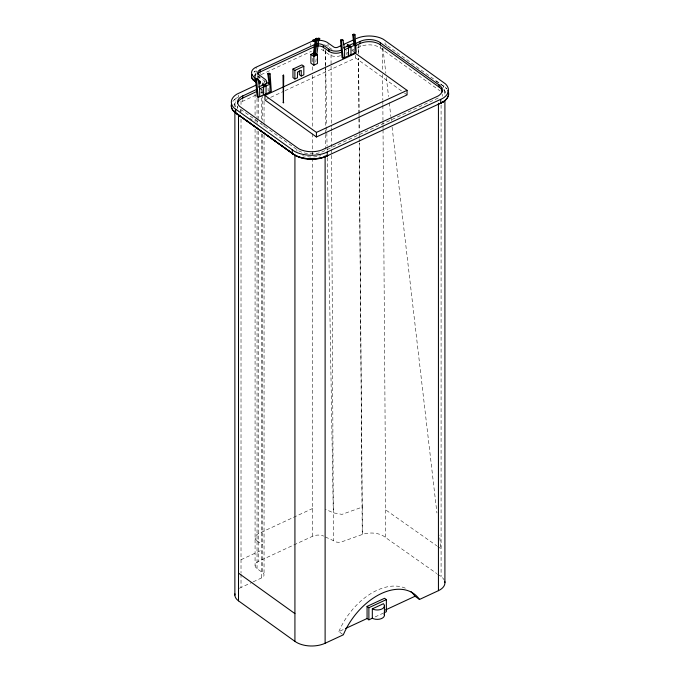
<?xml version="1.0" encoding="UTF-8"?>
<svg xmlns="http://www.w3.org/2000/svg" width="680" height="680" viewBox="0 0 680 680"><rect width="100%" height="100%" fill="white"/><g stroke="black" fill="none" stroke-linecap="round" stroke-linejoin="round"><path stroke-width="0.51" stroke-dasharray="3.4 2.55" d="M315.792 62.016L316.149 58.888M442.212 88.629L443.904 86.3L443.904 83.538M255 71.391A12.444 7.182 0 0 0 253.954 72.114A12.384 7.149 0 0 1 254.957 71.417L256.113 70.805L256.113 67.116M236.878 97.843A20.009 11.551 0 0 0 232.688 101.651A19.941 11.518 0 0 1 236.835 97.869L238.723 96.866L238.723 95.022M260.729 89.811L261.248 89.53A5.032 2.907 0 0 0 261.673 89.241M255.875 95.072L241.349 101.906A13.829 7.982 0 0 0 240.193 102.706M438.192 98.056L321.436 152.226A18.819 10.863 0 0 1 298.656 150.798L241.476 109.888M261.086 74.664L311.474 51.272M260.567 92.897L262.438 92.021M346.111 53.184L347.973 52.317M351.688 50.592L353.549 49.733M357.263 48.008L361.666 46.061A14.39 8.304 0 0 1 379.083 47.149L440.121 90.984M265.914 99.578L269.731 97.809M270.683 97.367L284.036 91.162M284.988 90.721L355.58 57.953L403.623 92.446M312.732 508.436L258.409 533.656A8.916 4.938 -3.5 0 0 257.048 540.668M241.018 559.725L261.647 550.145M253.206 581.817L261.647 577.906A6.451 3.723 0 0 0 262.633 572.67L257.048 568.659A8.916 5.151 0 0 1 258.409 561.417L312.732 536.197A8.985 5.194 0 0 1 323.68 536.053M239.428 588.319A16.482 9.52 0 0 1 241.018 587.477L252.272 582.259M342.575 634.287L338.861 631.618L344.497 629M375.096 616.947L383.418 613.088M349.052 53.261L346.579 54.374L346.579 50.456M261.647 93.483L264.12 92.361M325.372 536.987L333.293 540.575A6.307 3.638 0 0 0 341.98 541.748L362.253 534.497L359.236 143.072L362.253 507.11L341.98 514.369L333.293 512.813L325.372 509.235M332.07 49.487L327.012 45.951A12.512 7.225 0 0 0 325.762 45.339A12.453 7.191 0 0 0 324.36 44.82M340.578 55.7A8.968 5.176 0 0 1 329.732 55.02L322.745 50.124A6.332 3.655 0 0 0 319.056 49.13M436.024 81.107L445.451 87.499A20.23 11.679 0 0 1 446.743 88.834M383.036 129.804L385.721 509.915L436.764 545.793M437.631 546.397L441.09 548.837L439.492 535.126M362.253 507.11L362.253 534.497A17.043 9.843 0 0 1 385.721 537.667L436.764 573.546M437.631 574.158L441.09 576.589A17.34 10.013 0 0 1 444.219 580.057M386.801 45.296L385.092 44.072L385.092 40.383M387.651 45.908L396.176 52.029M397.026 52.64L445.409 87.533A20.867 12.044 0 0 1 446.666 88.935M404.481 93.066L407.056 94.911M265.387 81.609L258.647 76.644M249.611 118.175L252.178 120.02M257.048 540.898L262.633 544.909M353.906 52.139L353.013 51.476L353.013 47.549M268.982 91.239L268.082 90.576L268.082 86.649M256.113 70.805L257.49 73.321M382.916 48.017L385.857 73.321M386.342 77.546L388.552 96.517M389.283 102.841L390.873 116.552M391 117.606L391.365 120.768M392.096 127.092L436.925 512.983M325.448 50.566L325.695 65.407M325.72 66.47L326.723 125.843M326.74 126.905L327.063 145.987M327.08 147.05L327.139 150.229M327.267 157.649L333.293 512.813L333.293 540.575M382.457 48.05L382.611 70.346M382.644 74.596L382.823 100.079M382.832 101.133L382.849 104.32M382.857 105.383L382.967 120.249M382.976 121.312L382.993 124.499M383.001 125.553L383.027 128.741M359.074 117.648L359.048 114.461L359.04 117.615M359.082 118.711L359.184 130.381M359.048 118.677L359.168 133.526M359.176 134.589L359.193 137.768M359.201 138.831L359.227 142.01M331.024 54.612L331.083 65.221M331.083 66.283L331.381 126.735M331.389 127.797L331.406 130.985M331.406 132.039L331.517 154.317M331.525 155.38L333.293 512.813M444.907 91.97L444.907 94.095M441.09 105.034L441.09 576.589M385.721 509.915L385.721 537.667M380.418 46.393L380.418 47.991M360.051 45.118L360.051 46.708M355.58 55.216L355.58 57.953M328.041 43.826L328.041 46.597M325.372 50.575L325.372 129.141M325.372 130.203L325.372 133.391M325.372 134.453L325.372 149.311M323.365 48.917L323.365 50.515M312.732 58.276L312.732 62.526M312.732 66.767L312.732 71.017M312.732 75.259L312.732 127.287M312.732 133.654L312.732 157.012M312.732 158.075L312.732 536.197M310.624 43.656L310.624 45.501M296.93 149.71L296.93 151.308M264.758 81.09L264.758 82.679M264.052 101.243L264.052 122.485M264.052 123.547L264.052 127.797M264.052 135.235L264.052 574.914M262.633 89.437L262.633 93.687M262.633 94.749L262.633 120.224M262.633 134.028L262.633 572.67M261.647 89.36L261.647 96.798M261.647 97.86L261.647 123.335M261.647 133.952L261.647 577.906M260.134 72.709L260.134 74.307M259.165 74.978L259.165 79.466M258.409 76.058L258.409 78.183M258.409 98.353L258.409 118.532M258.409 131.274L258.409 561.417M257.737 75.641L257.737 77.24M257.048 98.158L257.048 119.382M257.048 120.436L257.048 123.624M257.048 131.053L257.048 568.659M255.076 74.885L255.076 77.01M255.076 94.002L255.076 115.243M255.076 119.484L255.076 121.609M255.076 129.047L255.076 565.548M242.743 99.569L242.743 101.167M241.018 101.065L241.018 105.306M241.018 109.556L241.018 111.681M241.018 119.11L241.018 573.087M241.018 574.115L241.018 587.477M240.618 109.276L240.618 112.463M237.524 106.003L237.524 107.602M234.872 104.448L234.872 106.573M235.526 106.904A16.482 9.52 0 0 1 235.977 100.793M444.219 89.386A17.34 10.013 0 0 1 444.423 94.571M255.433 76.211A8.916 5.151 0 0 1 256.802 71.723M262.633 82.008A6.451 3.723 0 0 1 263.118 82.407M258.264 76.228A6.264 3.612 0 0 1 257.983 75.778M442.085 94.087A14.679 8.475 0 0 1 442.17 96.305M320.731 155.652A18.819 10.863 0 0 1 319.26 156.069M316.948 156.561A18.819 10.863 0 0 1 304.852 156.256M304.096 156.077A18.819 10.863 0 0 1 302.625 155.66M237.685 108.638A13.829 7.982 0 0 1 237.6 106.556M257.771 77.562A6.264 3.612 0 0 1 258.502 76.219M254.362 75.794A10.328 5.967 0 0 1 256.53 73.831M443.598 89.76A18.751 10.829 0 0 1 446.106 93.729M233.963 104.975A17.893 10.336 0 0 1 235.654 102.459M338.861 631.618A55.752 35.479 -54.3 0 1 407.26 589.144M358.555 53.975L358.488 45.483L358.555 53.967M359.04 113.398L358.589 58.216L359.006 113.373"/><path stroke-width="1.02" d="M314.118 55.191L315.265 54.647L317.271 40.171L319.625 39.431L319.736 38.633L317.381 39.372L316.523 38.309L315.375 38.862L316.234 39.924L315.375 39.33L313.055 40.061L312.945 40.859L313.803 41.446L316.124 40.723L314.118 55.191L313.259 54.604L315.265 40.129M313.803 41.446L313.913 40.655L313.055 40.061M316.803 54.74L318.894 39.117M283.322 75.548L283.653 75.123L283.007 75.82L283.407 102.833L283.713 75.727M283.271 75.259L283.407 75.123M283.067 102.638L283.755 102.638M283.585 75.998L283.212 75.624M442.706 101.779A18.751 10.829 0 0 1 441.133 102.867L439.356 103.802L443.496 101.677A20.23 11.679 0 0 0 447.721 90.253M315.078 44.361L259.471 70.176A6.264 3.612 0 0 0 258.647 74.553L265.387 79.517A9.104 5.253 0 0 1 266.101 84.141M314.33 44.667L314.33 46.758L259.471 72.267A6.264 3.612 0 0 0 257.771 74.375M259.352 83.606L259.718 83.41A2.924 1.683 0 0 0 260.108 81.371L253.359 76.406A12.444 7.182 0 0 1 255 67.711L311.865 41.31A12.512 7.225 0 0 1 313.319 40.877M256.81 89.352L241.349 96.62A13.829 7.982 0 0 0 239.53 106.284L298.656 148.699A18.819 10.863 0 0 0 321.436 150.135L438.192 95.965A14.679 8.475 0 0 0 440.121 85.706L379.083 41.871A14.39 8.304 0 0 0 361.666 40.774L355.411 43.588M256.81 91.451L241.349 98.719A13.829 7.982 0 0 0 237.6 103.368M256.538 84.906L236.878 94.154A20.009 11.551 0 0 0 234.251 108.137L294.389 151.283A25.007 14.433 0 0 0 324.649 153.179L442.663 98.43A20.867 12.044 0 0 0 445.409 83.844L383.35 39.287A20.57 11.874 0 0 0 358.453 37.723L356.346 38.581M440.733 99.45L440.733 103.139L443.496 101.677L442.221 102.349M316.234 39.457L317.381 38.904M315.214 53.184L317.458 54.74L317.458 63.495L313.871 65.221L310.879 63.147L310.879 54.392L313.574 53.099M310.879 54.392L313.871 56.466L317.458 54.74M294.517 154.844L295.843 155.686A22.89 13.218 0 0 0 323.552 157.42L328.245 155.355L325.584 156.485A25.593 14.773 0 0 1 294.542 154.946L234.218 111.8A19.941 11.518 0 0 1 231.429 104.576A20.009 11.551 0 0 0 234.251 111.826M341.479 45.483L337.365 47.37A2.78 1.606 0 0 1 333.999 47.158L327.012 42.262A12.512 7.225 0 0 0 318.087 40.264M343.332 44.617L353.558 39.873M301.257 76.024L301.257 70.371L297.466 72.131L297.466 77.784L294.874 78.99L292.961 77.614L292.961 69.046L301.911 64.889L303.824 66.266L303.824 74.834L301.257 76.024L299.336 74.647L299.336 70.873M292.961 69.046L294.874 70.422L303.824 66.266M355.411 45.679L361.666 42.874A14.39 8.304 0 0 1 379.083 43.962L440.121 87.797A14.679 8.475 0 0 1 442.255 92.004M264.962 95.455L355.58 53.389L407.056 90.347L407.056 94.911L316.429 136.977L264.962 100.019L264.962 95.455L316.429 132.413L316.429 136.977M316.429 132.413L407.056 90.347M325.966 156.442L441.635 102.722M384.115 613.989A7.191 4.148 0 0 1 381.055 618.74A7.191 4.148 0 0 1 372.317 618.239L368.883 619.828L367.064 618.519L367.064 606.399L384.54 598.289L386.368 599.598L386.368 611.719L384.157 612.74M367.064 606.399L368.883 607.707L386.368 599.598M372.317 608.863L383.418 603.712A7.191 4.148 0 0 1 381.752 609.076A7.191 4.148 0 0 1 372.317 608.863L372.317 618.239M345.44 628.558L367.064 618.519M385.5 609.968L415.046 596.25L419.509 599.454L438.438 590.665A17.34 10.013 0 0 0 444.712 581.332M234.957 593.869A16.482 9.52 0 0 0 238.501 600.856L294.925 641.376A21.479 12.402 0 0 0 325.116 643.263L343.324 634.814A55.752 35.479 -54.3 0 1 381.412 593.512A55.752 35.479 -54.3 0 1 419.509 599.454M353.906 44.294L352.699 34.586L354 34L355.036 34.765L356.243 52.317L343.094 58.251L342.057 57.485L340.484 40.095L341.998 39.414L343.034 40.18L344.599 49.725L344.599 57.571M268.982 83.394L267.775 73.686L269.067 73.1L270.104 73.865L271.311 91.417L258.162 97.35L257.125 96.585L255.561 79.195L257.065 78.514L258.102 79.279L259.675 88.825L259.675 96.671M340.484 40.095L341.522 40.859L343.034 40.18M352.699 34.586L353.736 35.352L355.036 34.765M255.561 79.195L256.598 79.959L258.102 79.279M267.775 73.686L268.812 74.451L270.104 73.865M344.599 49.725L349.231 47.634L347.301 46.206L347.301 45.008L348.177 44.608L350.106 46.036L350.106 47.243L354.943 45.058L353.736 35.352M259.675 88.825L264.299 86.734L262.37 85.306L262.37 84.108L263.245 83.708L265.175 85.136L265.175 86.343L270.019 84.159L268.812 74.451M343.451 47.94L347.301 46.206M348.177 45.815L353.013 43.63L354.943 45.058L354.943 52.904M258.519 87.048L262.37 85.306M264.12 84.516L268.082 82.73L270.019 84.159L270.019 92.004M347.301 45.008L349.231 46.435L350.106 46.036M262.37 84.108L264.299 85.535L265.175 85.136M316.523 38.309L316.523 38.777L318.877 38.046L319.736 38.633M313.913 40.655L316.234 39.924M253.359 80.096A12.444 7.182 0 0 1 251.906 74.656A12.384 7.149 0 0 0 253.334 80.07L255.918 81.668L255.17 81.056A10.328 5.967 0 0 1 254.541 80.359M292.264 153.569L293.853 154.428L278.451 143.369M315.809 46.231A6.332 3.655 0 0 1 322.745 46.937L329.732 51.833A8.968 5.176 0 0 0 340.578 52.513L341.471 52.148L341.471 50.056L340.578 50.413A8.968 5.176 0 0 1 329.732 49.733L322.745 44.837A6.332 3.655 0 0 0 316.591 43.979M235.688 109.327L235.688 113.007L294.389 154.972A25.007 14.433 0 0 0 324.649 156.868L327.233 155.822L327.233 152.133M254.235 80.809L255.85 81.889L254.235 80.809L254.235 77.121M318.767 38.836L319.625 39.431M316.523 38.777L317.381 39.372M314.406 54.052L315.265 54.647M293.853 154.428L235.688 113.007L250.206 123.088M251.923 124.321L276.734 142.137M238.501 573.104L294.925 613.615M341.522 40.859L343.094 58.251M256.598 79.959L258.162 97.35M444.907 100.47L444.907 582.633M438.965 84.753L438.965 86.844M438.438 103.19L438.438 590.665M384.421 605.582L384.421 614.958M380.418 42.704L380.418 44.803M368.883 607.707L368.883 619.828M360.051 41.429L360.051 43.52M350.982 46.843L350.982 54.689M349.231 46.435L349.231 47.634M348.508 47.965L348.508 55.803M328.993 49.274L328.993 51.365M325.116 155.788L325.116 643.263M323.365 45.228L323.365 47.328M315.375 38.862L315.375 39.33M313.871 56.466L313.871 65.221M294.925 154.955L294.925 641.376M294.874 70.422L294.874 78.99M292.255 149.94L292.255 153.629M266.05 85.944L266.05 93.789M264.299 85.535L264.299 86.734M263.576 87.066L263.576 94.911M260.134 69.819L260.134 71.91M259.82 81.133L259.82 83.895M242.743 95.88L242.743 97.979M238.501 114.444L238.501 600.856M234.872 110.823L234.872 595.111M266.348 82.866A9.104 5.253 0 0 1 266.602 83.538M448.196 91.953A20.867 12.044 0 0 1 442.663 102.119M410.737 591.524A55.752 35.479 -54.3 0 1 415.046 596.25"/></g></svg>
